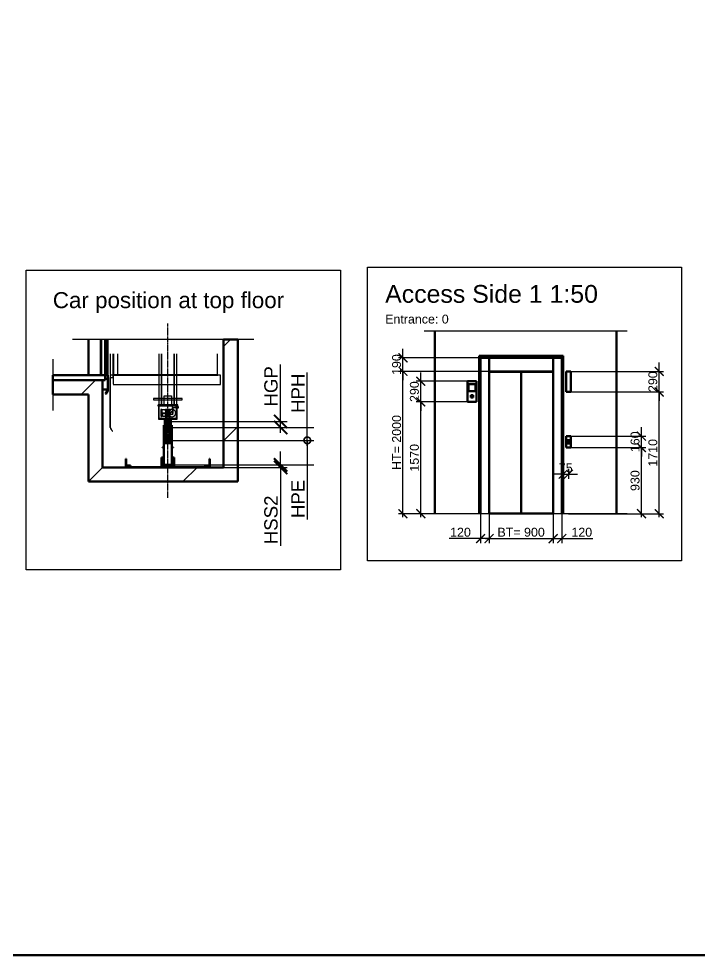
# Model space of a CAD drawing. Header units: millimetres. Extents: x -2854 to 202754, y -48725 to 27067.
# Drawn here: x 140053 to 149613, y -48725 to -35567 of the extents above; entities that cross this region are included whole.
import ezdxf

# ---------------------------------------------------------------- set-up
doc = ezdxf.new("R2010")
doc.units = ezdxf.units.MM
doc.linetypes.add('AM_ISO02W050', pattern=[7.5, 6, -1.5])
doc.linetypes.add('AM_ISO08W050', pattern=[18, 12, -1.5, 3, -1.5])
for name, color, linetype, lineweight in [('AM_0', 7, 'Continuous', 50), ('AM_5', 3, 'Continuous', 25), ('AM_8', 1, 'Continuous', 25), ('LDBuffer-AM_0', 7, 'Continuous', 50), ('LDCar-AM_0', 7, 'Continuous', 50), ('LDCar-AM_3', 6, 'AM_ISO02W050', 25), ('LDCar-AM_4', 3, 'Continuous', 25), ('LDHallButton-AM_0', 7, 'Continuous', 50), ('LDShaft-AM_0', 7, 'Continuous', 50), ('LDShaft-AM_4', 3, 'Continuous', 25), ('LDShaft-AM_5', 3, 'Continuous', 25), ('LDShaft-AM_7', 4, 'AM_ISO08W050', 25)]:
    doc.layers.add(name, color=color, linetype=linetype, lineweight=lineweight)
doc.layers.add('AM_VIEWS', color=1, linetype='Continuous', lineweight=25, plot=False)
doc.styles.add('LD', font='ARIALUNI.ttf')
doc.dimstyles.new('LIFT', dxfattribs={"dimtxt": 2.5, "dimasz": 2.5, "dimexe": 1.25, "dimexo": 0, "dimgap": 0.5, "dimtad": 1, "dimdec": 0, "dimzin": 1, "dimdsep": 46, "dimtxsty": 'LD', "dimblk": 'ARCHTICK', "dimcen": 0, "dimdle": 1, "dimclrd": 3, "dimclre": 3, "dimclrt": 4, "dimadec": 0, "dimazin": 0, "dimtp": 0.1, "dimtm": 0.1, "dimtfac": 0.71, "dimtdec": 0, "dimtix": 1, "dimtmove": 0, "dimatfit": 3, "dimfxl": 1, "dimtolj": 1, "dimarcsym": 0})

# ---------------------------------------------------------------- blocks, each defined once
blk = doc.blocks.new('LD_20260610085845_00000231')
at = {"layer": 'LDShaft-AM_0'}
for p, q in [((-200, 1795), (-200, 1295)), ((1700, 1795), (1700, 0)), ((1900, 1795), (1700, 1795)), ((1900, 0), (1900, 1795)), ((-700, 1225), (-700, 1025)), ((-200, 1225), (-700, 1225)), ((0, 1225), (-200, 1225)), ((0, 0), (0, 1225)), ((-700, 1025), (-200, 1025)), ((-200, 1025), (-200, -200)), ((1700, 0), (0, 0)), ((1900, -200), (1900, 0)), ((-200, -200), (0, -200)), ((0, -200), (1900, -200))]:
    blk.add_line(p, q, dxfattribs=at)
blk = doc.blocks.new('LD_20260610085845_00000233')
at = {"layer": 'LDShaft-AM_4'}
blk.add_line((-700, 225), (-700, -495), dxfattribs=at)
blk = doc.blocks.new('LD_20260610085845_00000234')
at = {"layer": 'LDShaft-AM_0'}
for p, q in [((0, -22.5), (0, -151)), ((71, -1), (35, -1)), ((71, -5), (35, -5)), ((35, -5), (71, -5)), ((71, -5), (71, -1)), ((71, -151), (71, -5)), ((0, -151), (71, -151))]:
    blk.add_line(p, q, dxfattribs=at)
blk = doc.blocks.new('LD_20260610085845_00000235')
at = {"layer": 'LDCar-AM_0'}
for p, q in [((0, 500), (0, 0)), ((3, 500), (3, 0)), ((60, 0), (60, 500)), ((66, 500), (66, 5)), ((95, 5), (95, 500)), ((0, 0), (3, 0)), ((3, 0), (60, 0)), ((60, 0), (60, -48)), ((100, 0), (60, 0)), ((66, 5), (95, 5)), ((100, -48), (100, 0)), ((60, -48), (100, -48)), ((97, -48), (97, -210)), ((100, -48), (97, -48)), ((100, -210), (100, -48)), ((97, -210), (67, -259)), ((67, -259), (70, -261)), ((70, -261), (100, -212)), ((100, -212), (97, -210)), ((97, -210), (100, -210))]:
    blk.add_line(p, q, dxfattribs=at)
blk = doc.blocks.new('LD_20260610085845_00000236')
at = {"layer": 'LDShaft-AM_0'}
for p, q in [((-700, 0), (-700, -70)), ((-200, 0), (-700, 0)), ((-80, 0), (-200, 0)), ((0, 0), (-80, 0)), ((35, 0), (0, 0)), ((35, -70), (35, 0)), ((-700, -70), (-200, -70)), ((-200, -70), (-80, -70)), ((-80, -70), (0, -70)), ((0, -70), (35, -70))]:
    blk.add_line(p, q, dxfattribs=at)
blk = doc.blocks.new('LD_20260610085845_00000237')
at = {"layer": 'LDShaft-AM_7'}
blk.add_line((0, -19795), (0, -17350), dxfattribs=at)
blk = doc.blocks.new('LD_20260610085845_0000023A')
at = {"layer": 'LDBuffer-AM_0'}
for p, q in [((-75, 285), (-75, 279)), ((-56, 285), (-75, 285)), ((-75, 279), (-56, 279)), ((75, 285), (56, 285)), ((56, 279), (75, 279)), ((75, 279), (75, 285)), ((-56, 140), (-90, 140)), ((-90, 140), (-90, 5)), ((90, 140), (56, 140)), ((90, 5), (90, 140)), ((-90, 5), (-75, 5)), ((-75, 5), (-90, 5)), ((-90, 5), (-90, 4)), ((-56, 115), (-85, 115)), ((-85, 115), (-85, 5)), ((-75, 6), (-75, 4)), ((-17.5, 6), (-75, 6)), ((75, 6), (17.5, 6)), ((85, 115), (56, 115)), ((75, 4), (75, 6)), ((75, 5), (90, 5)), ((90, 5), (75, 5)), ((85, 5), (85, 115)), ((90, 4), (90, 5))]:
    blk.add_line(p, q, dxfattribs=at)
blk = doc.blocks.new('LD_20260610085845_0000023B')
at = {"layer": 'LDBuffer-AM_0'}
for p, q in [((-28, 811), (-30, 811)), ((-30, 811), (-30, 801)), ((-30, 801), (-28, 801)), ((-21, 811), (-28, 811)), ((-28, 801), (-21, 801)), ((-21, 801), (-22, 801)), ((-22, 801), (-22, 593)), ((-11, 811), (-21, 811)), ((-16, 801), (-21, 801)), ((-21, 801), (-11, 801)), ((-9, 801), (-16, 801)), ((0, 811), (-11, 811)), ((-11, 801), (0, 801)), ((0, 801), (-9, 801)), ((11, 811), (0, 811)), ((9, 801), (0, 801)), ((0, 801), (11, 801)), ((16, 801), (9, 801)), ((21, 811), (11, 811)), ((11, 801), (21, 801)), ((21, 801), (16, 801)), ((28, 811), (21, 811)), ((22, 801), (21, 801)), ((21, 801), (28, 801)), ((22, 593), (22, 801)), ((30, 811), (28, 811)), ((28, 801), (30, 801)), ((30, 801), (30, 811)), ((-52, 593), (-56, 593)), ((-56, 593), (-56, 343)), ((-40, 593), (-52, 593)), ((-21, 593), (-40, 593)), ((-21, 630), (-22, 630)), ((-22, 630), (-22, 629)), ((-22, 629), (-21, 629)), ((-22, 593), (-21, 593)), ((-16, 630), (-21, 630)), ((-21, 629), (-16, 629)), ((0, 593), (-21, 593)), ((-21, 593), (-16, 593)), ((-9, 630), (-16, 630)), ((-16, 629), (-9, 629)), ((-16, 593), (-9, 593)), ((0, 630), (-9, 630)), ((-9, 629), (0, 629)), ((-9, 593), (0, 593)), ((9, 630), (0, 630)), ((0, 629), (9, 629)), ((21, 593), (0, 593)), ((0, 593), (9, 593)), ((16, 630), (9, 630)), ((9, 629), (16, 629)), ((9, 593), (16, 593)), ((21, 630), (16, 630)), ((16, 629), (21, 629)), ((16, 593), (21, 593)), ((22, 630), (21, 630)), ((21, 629), (22, 629)), ((40, 593), (21, 593)), ((21, 593), (22, 593)), ((22, 629), (22, 630)), ((52, 593), (40, 593)), ((56, 593), (52, 593)), ((56, 343), (56, 593))]:
    blk.add_line(p, q, dxfattribs=at)
blk = doc.blocks.new('LD_20260610085845_0000023E')
at = {"layer": 'LDCar-AM_3'}
for p, q in [((-808, 300), (-808, 5)), ((-808, 300), (-808, 5)), ((-768, 5), (-768, 300)), ((-768, 5), (-768, 300)), ((-766, 300), (-766, 4)), ((-766, 300), (-766, 4)), ((-762, 4), (-762, 300)), ((-762, 300), (-762, 4)), ((-703, 4), (-703, 300)), ((-700, 4), (-700, 300)), ((-126, 300), (-126, -431)), ((-90, -431), (-90, 300)), ((-90, 300), (-90, -431)), ((90, 300), (90, -431)), ((90, -431), (90, 300)), ((126, -431), (126, 300)), ((700, 4), (700, 300)), ((-810, 0), (-810, -30)), ((-765, 0), (-810, 0)), ((-808, 5), (-768, 5)), ((-808, 5), (-768, 5)), ((-702, 4), (-766, 4)), ((-766, 4), (-766, 0)), ((-766, 4), (-762, 4)), ((-766, 4), (-700, 4)), ((-766, 0), (-702, 0)), ((741, 0), (-765, 0)), ((-765, 0), (-765, -34)), ((-765, -30), (-765, 0)), ((-762, 4), (-703, 4)), ((-702, 0), (-702, 4)), ((702, 4), (-702, 4)), ((-702, 4), (-702, 0)), ((-702, 0), (702, 0)), ((-700, 4), (700, 4)), ((702, 0), (702, 4)), ((741, -34), (741, 0)), ((-810, -30), (-810, -735)), ((-807, -30), (-810, -30)), ((-810, -30), (-765, -30)), ((-807, -735), (-807, -30)), ((-765, -34), (-765, -114)), ((-765, -114), (-765, -129)), ((-765, -129), (741, -129)), ((741, -114), (741, -34)), ((741, -129), (741, -114)), ((-200, -326), (-200, -346)), ((200, -326), (-200, -326)), ((-200, -346), (200, -346)), ((-50, -431), (-50, -291)), ((-50, -291), (50, -291)), ((50, -291), (50, -431)), ((200, -346), (200, -326)), ((140, -416), (-140, -416)), ((-140, -416), (-140, -431)), ((-140, -431), (140, -431)), ((-120, -431), (-130, -431)), ((-130, -431), (-130, -618)), ((-126, -431), (-90, -431)), ((-120, -608), (-120, -431)), ((-82, -481), (-98, -481)), ((-98, -481), (-98, -581)), ((-90, -431), (-50, -431)), ((-82, -581), (-82, -481)), ((-82, -486), (-82, -488)), ((-27, -486), (-82, -486)), ((-82, -488), (-82, -492)), ((-82, -492), (-82, -498)), ((-82, -498), (-82, -506)), ((-82, -506), (-82, -514)), ((-82, -514), (-82, -520)), ((-82, -520), (-82, -524)), ((-82, -524), (-82, -526)), ((-82, -526), (-27, -526)), ((-7, -481), (-27, -481)), ((-27, -481), (-27, -581)), ((-27, -488), (-27, -486)), ((-27, -492), (-27, -488)), ((-27, -498), (-27, -492)), ((-27, -506), (-27, -498)), ((-27, -514), (-27, -506)), ((-27, -520), (-27, -514)), ((-27, -524), (-27, -520)), ((-27, -526), (-27, -524)), ((-7, -581), (-7, -481)), ((11, -511), (7, -531)), ((22, -494), (11, -511)), ((39, -482), (22, -494)), ((40, -523), (38, -531)), ((59, -478), (39, -482)), ((44, -517), (40, -523)), ((51, -513), (44, -517)), ((50, -431), (90, -431)), ((58, -511), (51, -513)), ((66, -513), (58, -511)), ((80, -482), (59, -478)), ((117, -420), (61, -420)), ((61, -420), (61, -455)), ((61, -455), (117, -455)), ((76, -461), (62, -461)), ((62, -461), (62, -531)), ((73, -517), (66, -513)), ((77, -523), (73, -517)), ((76, -531), (76, -461)), ((78, -531), (77, -523)), ((97, -494), (80, -482)), ((90, -431), (126, -431)), ((108, -511), (97, -494)), ((112, -531), (108, -511)), ((121, -420), (117, -420)), ((117, -420), (117, -455)), ((117, -455), (117, -420)), ((117, -455), (121, -455)), ((130, -431), (120, -431)), ((120, -431), (120, -608)), ((121, -455), (121, -420)), ((130, -618), (130, -431)), ((140, -446), (138, -448)), ((138, -448), (138, -451)), ((138, -451), (138, -454)), ((138, -454), (140, -456)), ((140, -431), (140, -416)), ((142, -444), (140, -446)), ((140, -456), (142, -458)), ((145, -444), (142, -444)), ((142, -458), (145, -458)), ((148, -444), (145, -444)), ((145, -458), (148, -458)), ((150, -446), (148, -444)), ((148, -458), (150, -456)), ((152, -448), (150, -446)), ((150, -456), (152, -454)), ((152, -451), (152, -448)), ((152, -454), (152, -451)), ((-130, -618), (130, -618)), ((120, -608), (-120, -608)), ((-98, -581), (-82, -581)), ((-76, -536), (-76, -538)), ((-34, -536), (-76, -536)), ((-76, -538), (-76, -542)), ((-76, -542), (-76, -548)), ((-76, -548), (-76, -556)), ((-76, -556), (-76, -564)), ((-76, -564), (-76, -570)), ((-76, -570), (-76, -574)), ((-76, -574), (-76, -576)), ((-76, -576), (-34, -576)), ((-20, -618), (-52, -618)), ((-52, -618), (-52, -720)), ((52, -618), (-52, -618)), ((-52, -618), (-52, -720)), ((-34, -538), (-34, -536)), ((-34, -542), (-34, -538)), ((-34, -548), (-34, -542)), ((-34, -556), (-34, -548)), ((-34, -564), (-34, -556)), ((-34, -570), (-34, -564)), ((-34, -574), (-34, -570)), ((-34, -576), (-34, -574)), ((-27, -581), (-7, -581)), ((-15, -618), (-20, -618)), ((-20, -618), (-20, -720)), ((-20, -720), (-20, -618)), ((15, -618), (-15, -618)), ((-15, -618), (-15, -720)), ((-6, -618), (-15, -618)), ((-6, -618), (-15, -618)), ((-15, -618), (-15, -720)), ((-6, -720), (-6, -618)), ((-6, -720), (-6, -618)), ((15, -618), (6, -618)), ((6, -618), (6, -720)), ((6, -618), (6, -720)), ((15, -618), (6, -618)), ((7, -531), (11, -551)), ((11, -551), (22, -568)), ((15, -720), (15, -618)), ((20, -618), (15, -618)), ((15, -720), (15, -618)), ((52, -618), (20, -618)), ((20, -618), (20, -720)), ((20, -720), (20, -618)), ((22, -568), (39, -580)), ((38, -531), (40, -539)), ((39, -580), (59, -584)), ((40, -539), (44, -545)), ((44, -545), (51, -549)), ((51, -549), (58, -551)), ((52, -720), (52, -618)), ((52, -720), (52, -618)), ((58, -551), (66, -549)), ((59, -584), (80, -580)), ((62, -531), (76, -531)), ((66, -549), (73, -545)), ((73, -545), (77, -539)), ((77, -539), (78, -531)), ((80, -580), (97, -568)), ((97, -568), (108, -551)), ((108, -551), (112, -531)), ((-807, -734), (-810, -736)), ((-810, -735), (-807, -735)), ((-810, -736), (-780, -786)), ((-777, -784), (-807, -734)), ((-780, -786), (-777, -784)), ((-52, -720), (-20, -720)), ((-52, -720), (52, -720)), ((-20, -720), (-15, -720)), ((-15, -720), (15, -720)), ((-15, -720), (-6, -720)), ((-15, -720), (-6, -720)), ((6, -720), (15, -720)), ((6, -720), (15, -720)), ((15, -720), (20, -720)), ((20, -720), (52, -720))]:
    blk.add_line(p, q, dxfattribs=at)
blk = doc.blocks.new('LD_20260610085845_00000241')
at = {"layer": 'LDBuffer-AM_0'}
for p, q in [((-585, 120), (-589, 120)), ((-589, 120), (-589, 0)), ((-589, 0), (589, 0)), ((-588, 120), (-588, 0)), ((-585, 120), (-588, 120)), ((-588, 0), (-518, 0)), ((-585, 4), (-585, 120)), ((-585, 3), (-585, 120)), ((-585, 27), (-585, 4)), ((-525, 27), (-585, 27)), ((-585, 27), (-585, 4)), ((-525, 27), (-585, 27)), ((585, 4), (-585, 4)), ((-518, 3), (-585, 3)), ((-525, 4), (-525, 27)), ((-525, 4), (-525, 27)), ((-518, 0), (-518, 3)), ((-75, 35), (-75, 29)), ((75, 35), (-75, 35)), ((-75, 29), (75, 29)), ((45, 29), (-45, 29)), ((-45, 29), (-45, 6)), ((-45, 6), (45, 6)), ((-17.5, 6), (-17.5, 0)), ((17.5, 6), (-17.5, 6)), ((-17.5, 0), (17.5, 0)), ((17.5, 0), (17.5, 6)), ((45, 6), (45, 29)), ((75, 29), (75, 35)), ((585, 3), (518, 3)), ((518, 3), (518, 0)), ((518, 0), (588, 0)), ((525, 27), (525, 4)), ((585, 27), (525, 27)), ((525, 27), (525, 4)), ((585, 27), (525, 27)), ((588, 120), (585, 120)), ((585, 120), (585, 3)), ((589, 120), (585, 120)), ((585, 120), (585, 4)), ((585, 4), (585, 27)), ((585, 4), (585, 27)), ((588, 0), (588, 120)), ((589, 0), (589, 120))]:
    blk.add_line(p, q, dxfattribs=at)
blk = doc.blocks.new('LD_20260610085845_00000242')
at = {"layer": 'LDBuffer-AM_0'}
for p, q in [((-28, 561), (-30, 561)), ((-30, 561), (-30, 551)), ((-30, 551), (-28, 551)), ((-21, 561), (-28, 561)), ((-28, 551), (-21, 551)), ((-21, 551), (-22, 551)), ((-22, 551), (-22, 343)), ((-11, 561), (-21, 561)), ((-16, 551), (-21, 551)), ((-21, 551), (-11, 551)), ((-9, 551), (-16, 551)), ((0, 561), (-11, 561)), ((-11, 551), (0, 551)), ((0, 551), (-9, 551)), ((11, 561), (0, 561)), ((9, 551), (0, 551)), ((0, 551), (11, 551)), ((16, 551), (9, 551)), ((21, 561), (11, 561)), ((11, 551), (21, 551)), ((21, 551), (16, 551)), ((28, 561), (21, 561)), ((22, 551), (21, 551)), ((21, 551), (28, 551)), ((22, 343), (22, 551)), ((30, 561), (28, 561)), ((28, 551), (30, 551)), ((30, 551), (30, 561)), ((-52, 343), (-56, 343)), ((-56, 343), (-56, 35)), ((-40, 343), (-52, 343)), ((-21, 343), (-40, 343)), ((-21, 380), (-22, 380)), ((-22, 380), (-22, 379)), ((-22, 379), (-21, 379)), ((-22, 343), (-21, 343)), ((-16, 380), (-21, 380)), ((-21, 379), (-16, 379)), ((0, 343), (-21, 343)), ((-21, 343), (-16, 343)), ((-9, 380), (-16, 380)), ((-16, 379), (-9, 379)), ((-16, 343), (-9, 343)), ((0, 380), (-9, 380)), ((-9, 379), (0, 379)), ((-9, 343), (0, 343)), ((9, 380), (0, 380)), ((0, 379), (9, 379)), ((21, 343), (0, 343)), ((0, 343), (9, 343)), ((16, 380), (9, 380)), ((9, 379), (16, 379)), ((9, 343), (16, 343)), ((21, 380), (16, 380)), ((16, 379), (21, 379)), ((16, 343), (21, 343)), ((22, 380), (21, 380)), ((21, 379), (22, 379)), ((40, 343), (21, 343)), ((21, 343), (22, 343)), ((22, 379), (22, 380)), ((52, 343), (40, 343)), ((56, 343), (52, 343)), ((56, 35), (56, 343)), ((-56, 35), (-52, 35)), ((-52, 35), (-40, 35)), ((-40, 35), (-21, 35)), ((-21, 35), (0, 35)), ((0, 35), (21, 35)), ((21, 35), (40, 35)), ((40, 35), (52, 35)), ((52, 35), (56, 35))]:
    blk.add_line(p, q, dxfattribs=at)
blk = doc.blocks.new('LD_20260610085845_00000244')
at = {"layer": 'AM_8'}
for p, q in [((1700, 1700), (1795, 1795)), ((-301, 1025), (-101, 1225)), ((1700, 374), (1900, 574)), ((-200, -200), (0, 0)), ((1126, -200), (1326, 0))]:
    blk.add_line(p, q, dxfattribs=at)
blk = doc.blocks.new('_DotSmall')
at = {"color": 0, "linetype": 'ByBlock', "const_width": 0.5}
blk.add_lwpolyline([(-0.0625, 0, 1), (0.0625, 0, 1)], format="xyb", close=True, dxfattribs=at)
blk = doc.blocks.new('*D2583')
at = {"layer": 'Defpoints', "color": 0, "transparency": 16777216}
for p in [(142147, -41491), (144107, -41491), (142147, -41836)]:
    blk.add_point(p, dxfattribs=at)
at = {"layer": 'LDShaft-AM_5', "color": 3, "lineweight": -2, "transparency": 16777216}
for p, q in [((142147, -41491), (144201, -41491)), ((144107, -41491), (144107, -41911)), ((142147, -41836), (144201, -41836)), ((144107, -41836), (144107, -42602))]:
    blk.add_line(p, q, dxfattribs=at)
at = {"layer": 'LDShaft-AM_5', "color": 3, "lineweight": -2, "transparency": 16777216, "xscale": 187.5, "yscale": 187.5, "zscale": 187.5, "rotation": 90}
blk.add_blockref('_DotSmall', (144107, -41491), dxfattribs=at)
at = {"layer": 'LDShaft-AM_5', "color": 4, "transparency": 16777216, "insert": (143976, -42313), "char_height": 187.5, "attachment_point": 5, "rotation": 90, "style": 'LD'}
blk.add_mtext('\\A1;HPE', dxfattribs=at)
blk = doc.blocks.new('_ArchTick')
at = {"color": 0, "linetype": 'ByBlock', "const_width": 0.15}
blk.add_lwpolyline([(-0.5, -0.5), (0.5, 0.5)], dxfattribs=at)
blk = doc.blocks.new('_NONE')
blk = doc.blocks.new('*D2584')
at = {"layer": 'Defpoints', "color": 0, "transparency": 16777216}
for p in [(142147, -41225), (142147, -41310), (143732, -41225)]:
    blk.add_point(p, dxfattribs=at)
at = {"layer": 'LDShaft-AM_5', "color": 3, "lineweight": -2, "transparency": 16777216}
for p, q in [((143732, -41225), (143732, -40427)), ((142147, -41225), (143826, -41225)), ((142147, -41310), (143826, -41310)), ((143732, -41385), (143732, -41225))]:
    blk.add_line(p, q, dxfattribs=at)
at = {"layer": 'LDShaft-AM_5', "color": 3, "lineweight": -2, "transparency": 16777216, "xscale": 187.5, "yscale": 187.5, "zscale": 187.5}
for p, rotation in [((143732, -41225), 90), ((143732, -41310), 270)]:
    blk.add_blockref('_ArchTick', p, dxfattribs=dict(at, rotation=rotation))
at = {"layer": 'LDShaft-AM_5', "color": 4, "transparency": 16777216, "insert": (143598, -40732), "char_height": 187.5, "attachment_point": 5, "rotation": 90, "style": 'LD'}
blk.add_mtext('\\A1;HGP', dxfattribs=at)
blk = doc.blocks.new('*D2585')
at = {"layer": 'Defpoints', "color": 0, "transparency": 16777216}
for p in [(142147, -41836), (143732, -41836), (142147, -41871)]:
    blk.add_point(p, dxfattribs=at)
at = {"layer": 'LDShaft-AM_5', "color": 3, "lineweight": -2, "transparency": 16777216}
for p, q in [((143732, -41836), (143732, -41649)), ((142147, -41836), (143826, -41836)), ((143732, -41836), (143732, -41871)), ((142147, -41871), (143826, -41871)), ((143732, -41871), (143732, -42971))]:
    blk.add_line(p, q, dxfattribs=at)
at = {"layer": 'LDShaft-AM_5', "color": 3, "lineweight": -2, "transparency": 16777216, "xscale": 187.5, "yscale": 187.5, "zscale": 187.5}
for p, rotation in [((143732, -41836), 270), ((143732, -41871), 90)]:
    blk.add_blockref('_ArchTick', p, dxfattribs=dict(at, rotation=rotation))
at = {"layer": 'LDShaft-AM_5', "color": 4, "transparency": 16777216, "insert": (143598, -42608), "char_height": 187.5, "attachment_point": 5, "rotation": 90, "style": 'LD'}
blk.add_mtext('\\A1;HSS2', dxfattribs=at)
blk = doc.blocks.new('*D2586')
at = {"layer": 'Defpoints', "color": 0, "transparency": 16777216}
for p in [(142147, -41310), (144107, -41310), (142147, -41491)]:
    blk.add_point(p, dxfattribs=at)
at = {"layer": 'LDShaft-AM_5', "color": 3, "lineweight": -2, "transparency": 16777216}
for p, q in [((144107, -41310), (144107, -40536)), ((142147, -41310), (144201, -41310)), ((144107, -41566), (144107, -41310)), ((142147, -41491), (144201, -41491))]:
    blk.add_line(p, q, dxfattribs=at)
at = {"layer": 'LDShaft-AM_5', "color": 3, "lineweight": -2, "transparency": 16777216, "xscale": 187.5, "yscale": 187.5, "zscale": 187.5, "rotation": 270}
blk.add_blockref('_DotSmall', (144107, -41491), dxfattribs=at)
at = {"layer": 'LDShaft-AM_5', "color": 4, "transparency": 16777216, "insert": (143976, -40829), "char_height": 187.5, "attachment_point": 5, "rotation": 90, "style": 'LD'}
blk.add_mtext('\\A1;HPH', dxfattribs=at)
blk = doc.blocks.new('LD_20260610085845_00000246')
at = {"layer": 'LDCar-AM_4'}
blk.add_line((2125, 1795), (-425, 1795), dxfattribs=at)
blk = doc.blocks.new('LD_20260610110120_0000024C')
at = {"layer": 'LDShaft-AM_0'}
for p, q in [((-200, 3865), (-200, 1295)), ((2350, 1295), (2350, 3865)), ((420, 3412), (420, 3515)), ((420, 3515), (1600, 3515)), ((1600, 3515), (1600, 3177)), ((420, 3387), (420, 3412)), ((420, 2597), (420, 3387)), ((1600, 3177), (1600, 3152)), ((1600, 3152), (1600, 2710)), ((1600, 2710), (1600, 2362)), ((420, 2572), (420, 2597)), ((420, 1295), (420, 2572)), ((1600, 2362), (1600, 2337)), ((1600, 2337), (1600, 1895)), ((1600, 1895), (1600, 1295))]:
    blk.add_line(p, q, dxfattribs=at)
blk = doc.blocks.new('LD_20260610110120_0000024F')
at = {"layer": 'LDHallButton-AM_0'}
for p, q in [((-65, 290), (-65, 0)), ((65, 290), (-65, 290)), ((-59, 284), (-60, 283)), ((-60, 283), (-60, 281)), ((-60, 281), (-60, 279)), ((-60, 279), (-59, 278)), ((-58, 285), (-59, 284)), ((-59, 278), (-58, 277)), ((-56, 285), (-58, 285)), ((-58, 277), (-56, 277)), ((-54, 285), (-56, 285)), ((-56, 277), (-54, 277)), ((-53, 284), (-54, 285)), ((-54, 277), (-53, 278)), ((-52, 283), (-53, 284)), ((-53, 278), (-52, 279)), ((-52, 281), (-52, 283)), ((-52, 279), (-52, 281)), ((53, 284), (52, 283)), ((52, 283), (52, 281)), ((52, 281), (52, 279)), ((52, 279), (53, 278)), ((54, 285), (53, 284)), ((53, 278), (54, 277)), ((56, 285), (54, 285)), ((54, 277), (56, 277)), ((58, 285), (56, 285)), ((56, 277), (58, 277)), ((59, 284), (58, 285)), ((58, 277), (59, 278)), ((60, 283), (59, 284)), ((59, 278), (60, 279)), ((60, 281), (60, 283)), ((60, 279), (60, 281)), ((65, 0), (65, 290)), ((-50, 250), (-50, 150)), ((50, 250), (-50, 250)), ((-50, 150), (50, 150)), ((50, 150), (50, 250)), ((-65, 0), (65, 0)), ((-59, 12), (-60, 11)), ((-60, 11), (-60, 9)), ((-60, 9), (-60, 7)), ((-60, 7), (-59, 6)), ((-58, 13), (-59, 12)), ((-59, 6), (-58, 5)), ((-56, 13), (-58, 13)), ((-58, 5), (-56, 5)), ((-54, 13), (-56, 13)), ((-56, 5), (-54, 5)), ((-53, 12), (-54, 13)), ((-54, 5), (-53, 6)), ((-52, 11), (-53, 12)), ((-53, 6), (-52, 7)), ((-52, 9), (-52, 11)), ((-52, 7), (-52, 9)), ((-16, 96), (-16, 64)), ((16, 96), (-16, 96)), ((-16, 64), (16, 64)), ((-8, 83), (-9, 80)), ((-9, 80), (-8, 77)), ((-6, 86), (-8, 83)), ((-8, 77), (-6, 74)), ((-3, 88), (-6, 86)), ((-6, 74), (-3, 72)), ((0, 89), (-3, 88)), ((-3, 72), (0, 71)), ((-1, 81), (-1, 73)), ((1, 81), (-1, 81)), ((-1, 73), (1, 73)), ((3, 88), (0, 89)), ((0, 71), (3, 72)), ((1, 73), (1, 81)), ((6, 86), (3, 88)), ((3, 72), (6, 74)), ((8, 83), (6, 86)), ((6, 74), (8, 77)), ((9, 80), (8, 83)), ((8, 77), (9, 80)), ((16, 64), (16, 96)), ((53, 12), (52, 11)), ((52, 11), (52, 9)), ((52, 9), (52, 7)), ((52, 7), (53, 6)), ((54, 13), (53, 12)), ((53, 6), (54, 5)), ((56, 13), (54, 13)), ((54, 5), (56, 5)), ((58, 13), (56, 13)), ((56, 5), (58, 5)), ((59, 12), (58, 13)), ((58, 5), (59, 6)), ((60, 11), (59, 12)), ((59, 6), (60, 7)), ((60, 9), (60, 11)), ((60, 7), (60, 9))]:
    blk.add_line(p, q, dxfattribs=at)
blk = doc.blocks.new('LD_20260610110120_00000250')
at = {"layer": 'LDCar-AM_0'}
for p, q in [((-570, 2190), (-590, 2190)), ((-450, 2190), (-570, 2190)), ((-570, 2190), (-570, 0)), ((-450, 0), (-450, 2190)), ((-449.5, 2190), (-450, 2190)), ((449.5, 2190), (-449.5, 2190)), ((-449.5, 2190), (-449.5, 2000)), ((449.5, 2000), (449.5, 2190)), ((450, 2190), (449.5, 2190)), ((570, 2190), (450, 2190)), ((450, 2190), (450, 0)), ((570, 0), (570, 2190)), ((590, 2190), (570, 2190)), ((-590, 2010), (-570, 2010)), ((-450, 2010), (-449.5, 2010)), ((-1.05, 1995), (-450, 1995)), ((-449.5, 2000), (449.5, 2000)), ((-1.05, 5), (-1.05, 1995)), ((450, 1995), (1.05, 1995)), ((1.05, 1995), (1.05, 5)), ((449.5, 2010), (450, 2010)), ((570, 2010), (590, 2010)), ((-450, 5), (-1.05, 5)), ((1.05, 5), (450, 5))]:
    blk.add_line(p, q, dxfattribs=at)
blk = doc.blocks.new('LD_20260610110120_00000251')
at = {"layer": 'LDHallButton-AM_0'}
for p, q in [((-32.5, 160), (-32.5, 105)), ((32.5, 160), (-32.5, 160)), ((32.5, 105), (32.5, 160)), ((-32.5, 105), (32.5, 105)), ((-32.5, 105), (-32.5, 0)), ((32.5, 105), (-32.5, 105)), ((-32.5, 0), (32.5, 0)), ((-16.5, 89.5), (-16.5, 56.5)), ((16.5, 89.5), (-16.5, 89.5)), ((-16.5, 56.5), (16.5, 56.5)), ((16.5, 56.5), (16.5, 89.5)), ((32.5, 0), (32.5, 105))]:
    blk.add_line(p, q, dxfattribs=at)
blk = doc.blocks.new('LD_20260610110120_00000252')
at = {"layer": 'LDHallButton-AM_0'}
for p, q in [((-32.5, 290), (-32.5, 0)), ((32.5, 290), (-32.5, 290)), ((32.5, 0), (32.5, 290)), ((-32.5, 0), (32.5, 0))]:
    blk.add_line(p, q, dxfattribs=at)
blk = doc.blocks.new('*D2610')
at = {"layer": 'AM_5', "color": 3, "lineweight": -2, "transparency": 16777216}
for p, q in [((145701, -40661), (145701, -40536)), ((146356, -40661), (145638, -40661)), ((145701, -40951), (145701, -40661)), ((146486, -40951), (145638, -40951)), ((145701, -40951), (145701, -41076))]:
    blk.add_line(p, q, dxfattribs=at)
at = {"layer": 'Defpoints', "color": 0, "transparency": 16777216}
for p in [(145701, -40661), (146356, -40661), (146486, -40951)]:
    blk.add_point(p, dxfattribs=at)
at = {"layer": 'AM_5', "color": 3, "lineweight": -2, "transparency": 16777216, "xscale": 125, "yscale": 125, "zscale": 125}
for p, rotation in [((145701, -40661), 270), ((145701, -40951), 90)]:
    blk.add_blockref('_ArchTick', p, dxfattribs=dict(at, rotation=rotation))
at = {"layer": 'AM_5', "color": 4, "transparency": 16777216, "insert": (145612, -40806), "char_height": 125, "attachment_point": 5, "rotation": 90, "style": 'LD'}
blk.add_mtext('\\A1;290', dxfattribs=at)
blk = doc.blocks.new('*D2611')
at = {"layer": 'Defpoints', "color": 0, "transparency": 16777216}
for p in [(145701, -40951), (146421, -40951), (146421, -42521)]:
    blk.add_point(p, dxfattribs=at)
at = {"layer": 'LDShaft-AM_5', "color": 3, "lineweight": -2, "transparency": 16777216}
for p, q in [((145701, -42571), (145701, -40901)), ((146421, -40951), (145638, -40951)), ((146421, -42521), (145638, -42521))]:
    blk.add_line(p, q, dxfattribs=at)
at = {"layer": 'LDShaft-AM_5', "color": 3, "lineweight": -2, "transparency": 16777216, "xscale": 125, "yscale": 125, "zscale": 125}
for p, rotation in [((145701, -40951), 90), ((145701, -42521), 270)]:
    blk.add_blockref('_ArchTick', p, dxfattribs=dict(at, rotation=rotation))
at = {"layer": 'LDShaft-AM_5', "color": 4, "transparency": 16777216, "insert": (145612, -41736), "char_height": 125, "attachment_point": 5, "rotation": 90, "style": 'LD'}
blk.add_mtext('\\A1;1570', dxfattribs=at)
blk = doc.blocks.new('*D2612')
at = {"layer": 'AM_5', "color": 3, "lineweight": -2, "transparency": 16777216}
for p, q in [((147743, -40521), (149113, -40521)), ((149051, -40521), (149051, -40396)), ((149051, -40811), (149051, -40521)), ((147808, -40811), (149113, -40811)), ((149051, -40811), (149051, -40936))]:
    blk.add_line(p, q, dxfattribs=at)
at = {"layer": 'Defpoints', "color": 0, "transparency": 16777216}
for p in [(147743, -40521), (149051, -40521), (147808, -40811)]:
    blk.add_point(p, dxfattribs=at)
at = {"layer": 'AM_5', "color": 3, "lineweight": -2, "transparency": 16777216, "xscale": 125, "yscale": 125, "zscale": 125}
for p, rotation in [((149051, -40521), 270), ((149051, -40811), 90)]:
    blk.add_blockref('_ArchTick', p, dxfattribs=dict(at, rotation=rotation))
at = {"layer": 'AM_5', "color": 4, "transparency": 16777216, "insert": (148962, -40666), "char_height": 125, "attachment_point": 5, "rotation": 90, "style": 'LD'}
blk.add_mtext('\\A1;290', dxfattribs=at)
blk = doc.blocks.new('*D2613')
at = {"layer": 'AM_5', "color": 3, "lineweight": -2, "transparency": 16777216}
for p, q in [((145451, -40331), (145451, -40206)), ((146541, -40331), (145388, -40331)), ((145451, -40521), (145451, -40331)), ((146541, -40521), (145388, -40521)), ((145451, -40521), (145451, -40646))]:
    blk.add_line(p, q, dxfattribs=at)
at = {"layer": 'Defpoints', "color": 0, "transparency": 16777216}
for p in [(145451, -40331), (146541, -40331), (146541, -40521)]:
    blk.add_point(p, dxfattribs=at)
at = {"layer": 'AM_5', "color": 3, "lineweight": -2, "transparency": 16777216, "xscale": 125, "yscale": 125, "zscale": 125}
for p, rotation in [((145451, -40331), 270), ((145451, -40521), 90)]:
    blk.add_blockref('_ArchTick', p, dxfattribs=dict(at, rotation=rotation))
at = {"layer": 'AM_5', "color": 4, "transparency": 16777216, "insert": (145362, -40426), "char_height": 125, "attachment_point": 5, "rotation": 90, "style": 'LD'}
blk.add_mtext('\\A1;190', dxfattribs=at)
blk = doc.blocks.new('*D2614')
at = {"layer": 'Defpoints', "color": 0, "transparency": 16777216}
for p in [(147701, -41891), (147776, -41891), (147776, -41966)]:
    blk.add_point(p, dxfattribs=at)
at = {"layer": 'LDShaft-AM_5', "color": 3, "lineweight": -2, "transparency": 16777216}
for p, q in [((147701, -41966), (147576, -41966)), ((147701, -41891), (147701, -42029)), ((147701, -41966), (147776, -41966)), ((147776, -41891), (147776, -42029)), ((147776, -41966), (147901, -41966))]:
    blk.add_line(p, q, dxfattribs=at)
at = {"layer": 'LDShaft-AM_5', "color": 3, "lineweight": -2, "transparency": 16777216, "xscale": 125, "yscale": 125, "zscale": 125}
blk.add_blockref('_ArchTick', (147701, -41966), dxfattribs=at)
at = {"layer": 'LDShaft-AM_5', "color": 3, "lineweight": -2, "transparency": 16777216, "xscale": 125, "yscale": 125, "zscale": 125, "rotation": 180}
blk.add_blockref('_ArchTick', (147776, -41966), dxfattribs=at)
at = {"layer": 'LDShaft-AM_5', "color": 4, "transparency": 16777216, "insert": (147738, -41878), "char_height": 125, "attachment_point": 5, "style": 'LD'}
blk.add_mtext('\\A1;75', dxfattribs=at)
blk = doc.blocks.new('*D2615')
at = {"layer": 'AM_5', "color": 3, "lineweight": -2, "transparency": 16777216}
for p, q in [((147561, -42521), (147561, -42934)), ((147681, -42521), (147681, -42934)), ((147511, -42871), (147681, -42871)), ((147681, -42871), (148120, -42871))]:
    blk.add_line(p, q, dxfattribs=at)
at = {"layer": 'Defpoints', "color": 0, "transparency": 16777216}
for p in [(147561, -42521), (147681, -42521), (147681, -42871)]:
    blk.add_point(p, dxfattribs=at)
at = {"layer": 'AM_5', "color": 3, "lineweight": -2, "transparency": 16777216, "xscale": 125, "yscale": 125, "zscale": 125, "rotation": 180}
blk.add_blockref('_ArchTick', (147561, -42871), dxfattribs=at)
at = {"layer": 'AM_5', "color": 3, "lineweight": -2, "transparency": 16777216, "xscale": 125, "yscale": 125, "zscale": 125}
blk.add_blockref('_ArchTick', (147681, -42871), dxfattribs=at)
at = {"layer": 'AM_5', "color": 4, "transparency": 16777216, "insert": (147963, -42782), "char_height": 125, "attachment_point": 5, "style": 'LD'}
blk.add_mtext('\\A1;120', dxfattribs=at)
blk = doc.blocks.new('*D2616')
at = {"layer": 'AM_5', "color": 3, "lineweight": -2, "transparency": 16777216}
for p, q in [((148801, -41431), (148801, -41306)), ((147743, -41431), (148863, -41431)), ((148801, -41591), (148801, -41431)), ((147776, -41591), (148863, -41591)), ((148801, -41591), (148801, -41716))]:
    blk.add_line(p, q, dxfattribs=at)
at = {"layer": 'Defpoints', "color": 0, "transparency": 16777216}
for p in [(147743, -41431), (148801, -41431), (147776, -41591)]:
    blk.add_point(p, dxfattribs=at)
at = {"layer": 'AM_5', "color": 3, "lineweight": -2, "transparency": 16777216, "xscale": 125, "yscale": 125, "zscale": 125}
for p, rotation in [((148801, -41431), 270), ((148801, -41591), 90)]:
    blk.add_blockref('_ArchTick', p, dxfattribs=dict(at, rotation=rotation))
at = {"layer": 'AM_5', "color": 4, "transparency": 16777216, "insert": (148712, -41511), "char_height": 125, "attachment_point": 5, "rotation": 90, "style": 'LD'}
blk.add_mtext('\\A1;160', dxfattribs=at)
blk = doc.blocks.new('*D2617')
at = {"layer": 'Defpoints', "color": 0, "transparency": 16777216}
for p in [(147776, -41591), (148801, -41591), (147776, -42521)]:
    blk.add_point(p, dxfattribs=at)
at = {"layer": 'LDShaft-AM_5', "color": 3, "lineweight": -2, "transparency": 16777216}
for p, q in [((148801, -42571), (148801, -41541)), ((147776, -41591), (148863, -41591)), ((147776, -42521), (148863, -42521))]:
    blk.add_line(p, q, dxfattribs=at)
at = {"layer": 'LDShaft-AM_5', "color": 3, "lineweight": -2, "transparency": 16777216, "xscale": 125, "yscale": 125, "zscale": 125}
for p, rotation in [((148801, -41591), 90), ((148801, -42521), 270)]:
    blk.add_blockref('_ArchTick', p, dxfattribs=dict(at, rotation=rotation))
at = {"layer": 'LDShaft-AM_5', "color": 4, "transparency": 16777216, "insert": (148712, -42056), "char_height": 125, "attachment_point": 5, "rotation": 90, "style": 'LD'}
blk.add_mtext('\\A1;930', dxfattribs=at)
blk = doc.blocks.new('*D2618')
at = {"layer": 'Defpoints', "color": 0, "transparency": 16777216}
for p in [(147776, -40811), (149051, -40811), (147776, -42521)]:
    blk.add_point(p, dxfattribs=at)
at = {"layer": 'LDShaft-AM_5', "color": 3, "lineweight": -2, "transparency": 16777216}
for p, q in [((149051, -42571), (149051, -40761)), ((147776, -40811), (149113, -40811)), ((147776, -42521), (149113, -42521))]:
    blk.add_line(p, q, dxfattribs=at)
at = {"layer": 'LDShaft-AM_5', "color": 3, "lineweight": -2, "transparency": 16777216, "xscale": 125, "yscale": 125, "zscale": 125}
for p, rotation in [((149051, -40811), 90), ((149051, -42521), 270)]:
    blk.add_blockref('_ArchTick', p, dxfattribs=dict(at, rotation=rotation))
at = {"layer": 'LDShaft-AM_5', "color": 4, "transparency": 16777216, "insert": (148962, -41666), "char_height": 125, "attachment_point": 5, "rotation": 90, "style": 'LD'}
blk.add_mtext('\\A1;1710', dxfattribs=at)
blk = doc.blocks.new('*D2619')
at = {"layer": 'AM_5', "color": 3, "lineweight": -2, "transparency": 16777216}
for p, q in [((146541, -42521), (146541, -42934)), ((146661, -42521), (146661, -42934)), ((146541, -42871), (146102, -42871)), ((146661, -42871), (146491, -42871))]:
    blk.add_line(p, q, dxfattribs=at)
at = {"layer": 'Defpoints', "color": 0, "transparency": 16777216}
for p in [(146541, -42521), (146661, -42521), (146661, -42871)]:
    blk.add_point(p, dxfattribs=at)
at = {"layer": 'AM_5', "color": 3, "lineweight": -2, "transparency": 16777216, "xscale": 125, "yscale": 125, "zscale": 125, "rotation": 180}
blk.add_blockref('_ArchTick', (146541, -42871), dxfattribs=at)
at = {"layer": 'AM_5', "color": 3, "lineweight": -2, "transparency": 16777216, "xscale": 125, "yscale": 125, "zscale": 125}
blk.add_blockref('_ArchTick', (146661, -42871), dxfattribs=at)
at = {"layer": 'AM_5', "color": 4, "transparency": 16777216, "insert": (146259, -42782), "char_height": 125, "attachment_point": 5, "style": 'LD'}
blk.add_mtext('\\A1;120', dxfattribs=at)
blk = doc.blocks.new('*D2620')
at = {"layer": 'Defpoints', "color": 0, "transparency": 16777216}
for p in [(146661, -42809), (147561, -42809), (147561, -42871)]:
    blk.add_point(p, dxfattribs=at)
at = {"layer": 'LDShaft-AM_5', "color": 3, "lineweight": -2, "transparency": 16777216}
for p, q in [((146611, -42871), (147611, -42871)), ((146661, -42809), (146661, -42934)), ((147561, -42809), (147561, -42934))]:
    blk.add_line(p, q, dxfattribs=at)
at = {"layer": 'LDShaft-AM_5', "color": 3, "lineweight": -2, "transparency": 16777216, "xscale": 125, "yscale": 125, "zscale": 125, "rotation": 180}
blk.add_blockref('_ArchTick', (146661, -42871), dxfattribs=at)
at = {"layer": 'LDShaft-AM_5', "color": 3, "lineweight": -2, "transparency": 16777216, "xscale": 125, "yscale": 125, "zscale": 125}
blk.add_blockref('_ArchTick', (147561, -42871), dxfattribs=at)
at = {"layer": 'LDShaft-AM_5', "color": 4, "transparency": 16777216, "insert": (147111, -42782), "char_height": 125, "attachment_point": 5, "style": 'LD'}
blk.add_mtext('\\A1;BT= 900', dxfattribs=at)
blk = doc.blocks.new('*D2621')
at = {"layer": 'Defpoints', "color": 0, "transparency": 16777216}
for p in [(145451, -40521), (147111, -40521), (147111, -42521)]:
    blk.add_point(p, dxfattribs=at)
at = {"layer": 'LDShaft-AM_5', "color": 3, "lineweight": -2, "transparency": 16777216}
for p, q in [((147111, -40521), (145388, -40521)), ((145451, -42571), (145451, -40471)), ((147111, -42521), (145388, -42521))]:
    blk.add_line(p, q, dxfattribs=at)
at = {"layer": 'LDShaft-AM_5', "color": 3, "lineweight": -2, "transparency": 16777216, "xscale": 125, "yscale": 125, "zscale": 125}
for p, rotation in [((145451, -40521), 90), ((145451, -42521), 270)]:
    blk.add_blockref('_ArchTick', p, dxfattribs=dict(at, rotation=rotation))
at = {"layer": 'LDShaft-AM_5', "color": 4, "transparency": 16777216, "insert": (145362, -41521), "char_height": 125, "attachment_point": 5, "rotation": 90, "style": 'LD'}
blk.add_mtext('\\A1;HT= 2000', dxfattribs=at)
blk = doc.blocks.new('LD_20260610110120_00000259')
at = {"layer": 'LDCar-AM_4'}
blk.add_line((2500, 1295), (-350, 1295), dxfattribs=at)
blk = doc.blocks.new('LD_20260610110120_0000025A')
at = {"layer": 'LDCar-AM_4'}
blk.add_line((-350, 3865), (2500, 3865), dxfattribs=at)

msp = doc.modelspace()

# ---------------------------------------------------------------- linework, layer by layer
at = {"layer": 'AM_0'}
msp.add_lwpolyline([(-2854.2, -11515), (202753.5, -11515), (202753.5, -48725.1), (-2854.2, -48725.1)], close=True, dxfattribs=at)
at = {"layer": 'AM_VIEWS'}
for points in [[(144950.9, -39059.6), (149363.4, -39059.6), (149363.4, -43183.8), (144950.9, -43183.8)], [(140157.2, -39101), (144575.9, -39101), (144575.9, -43308.8), (140157.2, -43308.8)]]:
    msp.add_lwpolyline(points, close=True, dxfattribs=at)

# ---------------------------------------------------------------- block references
for name, p in [('LD_20260610085845_00000237', (142147.2, -22501)), ('LD_20260610110120_0000025A', (146100.9, -43816.3)), ('LD_20260610110120_0000024C', (146100.9, -43816.3)), ('LD_20260610085845_00000231', (141232.2, -41871)), ('LD_20260610085845_00000246', (141232.2, -41871)), ('LD_20260610085845_00000244', (141232.2, -41871)), ('LD_20260610085845_00000235', (141207.2, -40576)), ('LD_20260610085845_00000233', (141232.2, -40576)), ('LD_20260610085845_0000023E', (142147.2, -40576)), ('LD_20260610110120_00000250', (147110.9, -42521.3)), ('LD_20260610110120_00000252', (147775.9, -40811.3)), ('LD_20260610085845_00000236', (141232.2, -40576)), ('LD_20260610085845_00000234', (141232.2, -40623.5)), ('LD_20260610110120_0000024F', (146420.9, -40951.3)), ('LD_20260610085845_0000023B', (142147.2, -41871)), ('LD_20260610085845_00000242', (142147.2, -41871)), ('LD_20260610110120_00000251', (147775.9, -41591.3)), ('LD_20260610085845_0000023A', (142147.2, -41871)), ('LD_20260610085845_00000241', (142147.2, -41871)), ('LD_20260610110120_00000259', (146100.9, -43816.3))]:
    msp.add_blockref(name, p)

# ---------------------------------------------------------------- texts
at = {"layer": 'LDShaft-AM_0', "insert": (145200.9, -39851.3), "char_height": 250, "width": 3500, "attachment_point": 7, "style": 'LD'}
msp.add_mtext('\\fArial Unicode MS|b0|i0;\\l\\C256;Access Side 1 1:50\\H0.5x;\\PEntrance: 0', dxfattribs=at)
at = {"layer": 'LDShaft-AM_0', "insert": (140532.2, -39701), "char_height": 225, "attachment_point": 7, "style": 'LD'}
msp.add_mtext('\\fArial Unicode MS|b0|i0;\\l\\C256;Car position at top floor', dxfattribs=at)

# ---------------------------------------------------------------- dimensions: what is measured, and where the dimension line sits
at = {"layer": 'AM_5'}
for base, p1, p2, picture, middle in [((145450.9, -40331.3), (146540.9, -40521.3), (146540.9, -40331.3), '*D2613', (145362.1, -40426.3)), ((149050.9, -40521.3), (147808.4, -40811.3), (147743.4, -40521.3), '*D2612', (148962.1, -40666.3)), ((145700.9, -40661.3), (146485.9, -40951.3), (146355.9, -40661.3), '*D2610', (145612.1, -40806.3)), ((148800.9, -41431.3), (147775.9, -41591.3), (147743.4, -41431.3), '*D2616', (148712.1, -41511.3))]:
    dim = msp.add_linear_dim(base=base, p1=p1, p2=p2, angle=90, dimstyle='LIFT', override={"dimscale": 50, "dimtxt": 2.5, "dimblk1": 'NONE', "dimtix": 1}, dxfattribs=at)
    dim.commit()
    dim.dimension.update_dxf_attribs({"geometry": picture, "text_midpoint": middle})
for base, p1, p2, override, picture, middle in [((146660.9, -42871.3), (146540.9, -42521.3), (146660.9, -42521.3), {"dimscale": 50, "dimtxt": 2.5, "dimjust": 1, "dimblk2": 'NONE', "dimtix": 0}, '*D2619', (146258.9, -42782.4)), ((147680.9, -42871.3), (147560.9, -42521.3), (147680.9, -42521.3), {"dimscale": 50, "dimtxt": 2.5, "dimjust": 2, "dimblk1": 'NONE', "dimtix": 0}, '*D2615', (147963, -42782.4))]:
    dim = msp.add_linear_dim(base=base, p1=p1, p2=p2, dimstyle='LIFT', override=override, dxfattribs=at)
    dim.commit()
    dim.dimension.update_dxf_attribs({"geometry": picture, "text_midpoint": middle})
at = {"layer": 'LDShaft-AM_5'}
for base, p1, p2, text, override, picture, middle in [((143732.2, -41225), (142147.2, -41310), (142147.2, -41225), 'HGP', {"dimscale": 75, "dimtxt": 2.5, "dimjust": 2, "dimblk1": 'NONE', "dimblk2": 'NONE', "dimtix": 0}, '*D2584', (143597.7, -40732.5)), ((145450.9, -40521.3), (147110.9, -42521.3), (147110.9, -40521.3), 'HT= <>', {"dimscale": 50, "dimtxt": 2.5, "dimtix": 1}, '*D2621', (145362.1, -41521.3)), ((144107.2, -41310), (142147.2, -41491), (142147.2, -41310), 'HPH', {"dimscale": 75, "dimtxt": 2.5, "dimjust": 2, "dimblk1": 'DOTSMALL', "dimblk2": 'NONE', "dimsah": 1, "dimtix": 0}, '*D2586', (143975.9, -40829.5)), ((144107.2, -41491), (142147.2, -41836), (142147.2, -41491), 'HPE', {"dimscale": 75, "dimtxt": 2.5, "dimjust": 1, "dimblk1": 'NONE', "dimblk2": 'DOTSMALL', "dimsah": 1, "dimtix": 0}, '*D2583', (143975.9, -42312.9)), ((143732.2, -41836), (142147.2, -41871), (142147.2, -41836), 'HSS2', {"dimscale": 75, "dimtxt": 2.5, "dimjust": 1, "dimtix": 0}, '*D2585', (143597.7, -42608.5))]:
    dim = msp.add_linear_dim(base=base, p1=p1, p2=p2, angle=90, text=text, dimstyle='LIFT', override=override, dxfattribs=at)
    dim.commit()
    dim.dimension.update_dxf_attribs({"geometry": picture, "text_midpoint": middle})
for base, p1, p2, picture, middle in [((149050.9, -40811.3), (147775.9, -42521.3), (147775.9, -40811.3), '*D2618', (148962.1, -41666.3)), ((145700.9, -40951.3), (146420.9, -42521.3), (146420.9, -40951.3), '*D2611', (145612.1, -41736.3)), ((148800.9, -41591.3), (147775.9, -42521.3), (147775.9, -41591.3), '*D2617', (148712.1, -42056.3))]:
    dim = msp.add_linear_dim(base=base, p1=p1, p2=p2, angle=90, dimstyle='LIFT', override={"dimscale": 50, "dimtxt": 2.5, "dimtix": 1}, dxfattribs=at)
    dim.commit()
    dim.dimension.update_dxf_attribs({"geometry": picture, "text_midpoint": middle})
dim = msp.add_linear_dim(base=(147775.9, -41966.3), p1=(147700.9, -41891.3), p2=(147775.9, -41891.3), dimstyle='LIFT', override={"dimscale": 50, "dimtxt": 2.5, "dimtix": 1}, dxfattribs=at)
dim.commit()
dim.dimension.update_dxf_attribs({"geometry": '*D2614', "text_midpoint": (147738.4, -41877.7)})
dim = msp.add_linear_dim(base=(147560.9, -42871.3), p1=(146660.9, -42808.8), p2=(147560.9, -42808.8), text='BT= <>', dimstyle='LIFT', override={"dimscale": 50, "dimtxt": 2.5, "dimtix": 1}, dxfattribs=at)
dim.commit()
dim.dimension.update_dxf_attribs({"geometry": '*D2620', "text_midpoint": (147110.9, -42782.4)})

doc.saveas('drawing.dxf')
